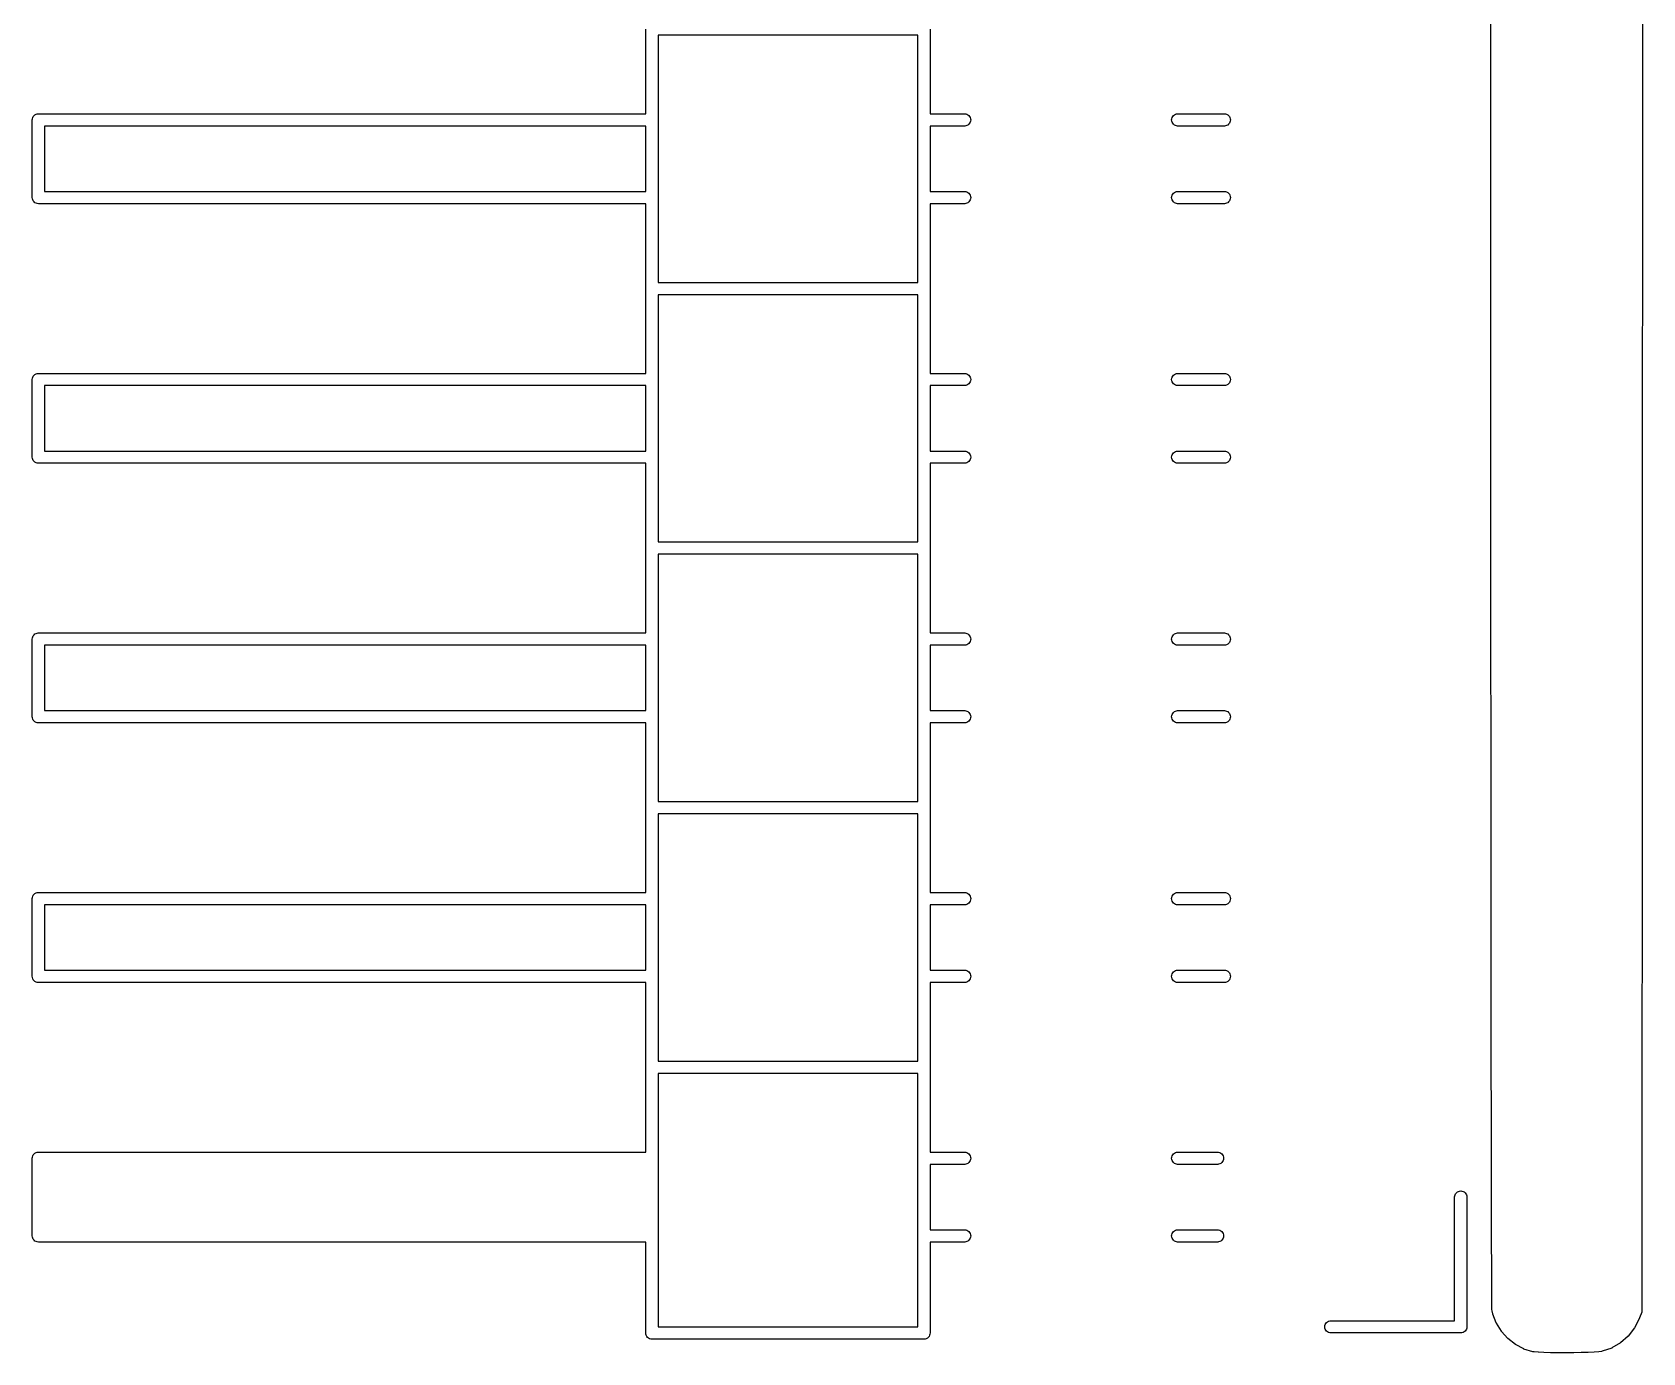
# Model space of a CAD drawing. Extents: x 48 to 140.1, y -130.7 to -65.9.
# Drawn here: x 48.02 to 63.77, y -130.74 to -117.82 of the extents above; entities that cross this region are included whole.
import ezdxf

# ---------------------------------------------------------------- set-up
doc = ezdxf.new("R2010")
doc.units = 0
doc.layers.add('BLACK', color=7, linetype='CONTINUOUS')

msp = doc.modelspace()

# ---------------------------------------------------------------- linework, layer by layer
at = {"layer": 'BLACK', "linetype": 'CONTINUOUS'}
for p, q in [((63.7661, -113.592), (63.756, -130.341)), ((62.2803, -117.874), (62.2803, -117.441)), ((54.016, -118.616), (54.016, -117.789)), ((56.796, -117.789), (56.796, -118.616)), ((54.136, -117.846), (54.136, -118.673)), ((56.676, -117.846), (54.136, -117.846)), ((56.676, -118.673), (56.676, -117.846)), ((62.2803, -118.308), (62.2803, -117.874)), ((62.2803, -117.874), (62.2803, -117.874)), ((62.2803, -118.741), (62.2803, -118.308)), ((62.2803, -118.308), (62.2803, -118.308)), ((48.0157, -118.676), (48.0169, -118.664)), ((48.016, -118.679), (48.0157, -118.676)), ((48.016, -119.433), (48.016, -118.679)), ((48.0169, -118.664), (48.0203, -118.653)), ((48.0203, -118.653), (48.0259, -118.643)), ((48.0259, -118.643), (48.0334, -118.633)), ((48.0334, -118.633), (48.0425, -118.626)), ((48.0425, -118.626), (48.0529, -118.62)), ((48.0529, -118.62), (48.0642, -118.617)), ((48.0642, -118.617), (48.0731, -118.616)), ((48.0731, -118.616), (48.0731, -118.616)), ((48.0731, -118.616), (48.076, -118.616)), ((48.076, -118.616), (48.0789, -118.616)), ((48.0789, -118.616), (54.016, -118.616)), ((48.136, -118.736), (48.136, -119.376)), ((54.016, -118.736), (48.136, -118.736)), ((54.016, -119.376), (54.016, -118.736)), ((54.136, -118.673), (54.1363, -118.676)), ((54.1363, -118.676), (54.136, -118.679)), ((54.136, -118.679), (54.136, -119.433)), ((56.6757, -118.676), (56.676, -118.673)), ((56.676, -118.679), (56.6757, -118.676)), ((56.676, -119.433), (56.676, -118.679)), ((56.796, -118.616), (57.136, -118.616)), ((57.136, -118.736), (56.796, -118.736)), ((56.796, -118.736), (56.796, -119.376)), ((57.136, -118.616), (57.1448, -118.617)), ((57.1448, -118.735), (57.136, -118.736)), ((57.1448, -118.617), (57.1561, -118.62)), ((57.1561, -118.732), (57.1448, -118.735)), ((57.1561, -118.62), (57.1666, -118.626)), ((57.1666, -118.726), (57.1561, -118.732)), ((57.1666, -118.626), (57.1757, -118.633)), ((57.1757, -118.719), (57.1666, -118.726)), ((57.1757, -118.633), (57.1832, -118.643)), ((57.1832, -118.709), (57.1757, -118.719)), ((57.1832, -118.643), (57.1888, -118.653)), ((57.1888, -118.699), (57.1832, -118.709)), ((57.1888, -118.653), (57.1922, -118.664)), ((57.1922, -118.688), (57.1888, -118.699)), ((57.1922, -118.664), (57.1934, -118.676)), ((57.1934, -118.676), (57.1922, -118.688)), ((59.1586, -118.676), (59.1598, -118.664)), ((59.1598, -118.688), (59.1586, -118.676)), ((59.1598, -118.664), (59.1632, -118.653)), ((59.1632, -118.699), (59.1598, -118.688)), ((59.1632, -118.653), (59.1688, -118.643)), ((59.1688, -118.709), (59.1632, -118.699)), ((59.1688, -118.643), (59.1763, -118.633)), ((59.1763, -118.719), (59.1688, -118.709)), ((59.1763, -118.633), (59.1854, -118.626)), ((59.1854, -118.726), (59.1763, -118.719)), ((59.1854, -118.626), (59.1959, -118.62)), ((59.1959, -118.732), (59.1854, -118.726)), ((59.1959, -118.62), (59.2072, -118.617)), ((59.2072, -118.735), (59.1959, -118.732)), ((59.2072, -118.617), (59.216, -118.616)), ((59.216, -118.736), (59.2072, -118.735)), ((59.216, -118.616), (59.676, -118.616)), ((59.676, -118.736), (59.216, -118.736)), ((59.676, -118.616), (59.6848, -118.617)), ((59.6848, -118.735), (59.676, -118.736)), ((59.6848, -118.617), (59.6961, -118.62)), ((59.6961, -118.732), (59.6848, -118.735)), ((59.6961, -118.62), (59.7066, -118.626)), ((59.7066, -118.726), (59.6961, -118.732)), ((59.7066, -118.626), (59.7157, -118.633)), ((59.7157, -118.719), (59.7066, -118.726)), ((59.7157, -118.633), (59.7232, -118.643)), ((59.7232, -118.709), (59.7157, -118.719)), ((59.7232, -118.643), (59.7288, -118.653)), ((59.7288, -118.699), (59.7232, -118.709)), ((59.7288, -118.653), (59.7322, -118.664)), ((59.7322, -118.688), (59.7288, -118.699)), ((59.7322, -118.664), (59.7334, -118.676)), ((59.7334, -118.676), (59.7322, -118.688)), ((62.2803, -119.173), (62.2803, -118.741)), ((62.2803, -118.741), (62.2803, -118.741)), ((62.2804, -119.603), (62.2803, -119.173)), ((62.2803, -119.173), (62.2803, -119.173)), ((48.136, -119.376), (54.016, -119.376)), ((56.796, -119.376), (57.136, -119.376)), ((57.136, -119.376), (57.1448, -119.377)), ((57.1448, -119.377), (57.1561, -119.38)), ((57.1561, -119.38), (57.1666, -119.386)), ((57.1666, -119.386), (57.1757, -119.393)), ((59.1763, -119.393), (59.1854, -119.386)), ((59.1854, -119.386), (59.1959, -119.38)), ((59.1959, -119.38), (59.2072, -119.377)), ((59.2072, -119.377), (59.216, -119.376)), ((59.216, -119.376), (59.676, -119.376)), ((59.676, -119.376), (59.6848, -119.377)), ((59.6848, -119.377), (59.6961, -119.38)), ((59.6961, -119.38), (59.7066, -119.386)), ((59.7066, -119.386), (59.7157, -119.393)), ((48.0157, -119.436), (48.016, -119.433)), ((48.0169, -119.448), (48.0157, -119.436)), ((48.0203, -119.459), (48.0169, -119.448)), ((48.024, -119.466), (48.0203, -119.459)), ((48.0259, -119.469), (48.024, -119.466)), ((48.0334, -119.479), (48.0259, -119.469)), ((48.0425, -119.486), (48.0334, -119.479)), ((48.0529, -119.492), (48.0425, -119.486)), ((48.0642, -119.495), (48.0529, -119.492)), ((48.076, -119.496), (48.0642, -119.495)), ((48.0789, -119.496), (48.076, -119.496)), ((54.016, -119.496), (48.0789, -119.496)), ((54.016, -120.323), (54.016, -119.496)), ((54.136, -119.433), (54.1363, -119.436)), ((54.1363, -119.436), (54.136, -119.439)), ((54.136, -119.439), (54.136, -120.266)), ((56.6757, -119.436), (56.676, -119.433)), ((56.676, -119.439), (56.6757, -119.436)), ((56.676, -120.266), (56.676, -119.439)), ((57.136, -119.496), (56.796, -119.496)), ((56.796, -119.496), (56.796, -120.323)), ((57.1448, -119.495), (57.136, -119.496)), ((57.1561, -119.492), (57.1448, -119.495)), ((57.1666, -119.486), (57.1561, -119.492)), ((57.1757, -119.479), (57.1666, -119.486)), ((57.1757, -119.393), (57.1832, -119.403)), ((57.1832, -119.469), (57.1757, -119.479)), ((57.1832, -119.403), (57.1888, -119.413)), ((57.1888, -119.459), (57.1832, -119.469)), ((57.1888, -119.413), (57.1922, -119.424)), ((57.1922, -119.448), (57.1888, -119.459)), ((57.1922, -119.424), (57.1934, -119.436)), ((57.1934, -119.436), (57.1922, -119.448)), ((59.1586, -119.436), (59.1598, -119.424)), ((59.1598, -119.448), (59.1586, -119.436)), ((59.1598, -119.424), (59.1632, -119.413)), ((59.1632, -119.459), (59.1598, -119.448)), ((59.1632, -119.413), (59.1688, -119.403)), ((59.1688, -119.469), (59.1632, -119.459)), ((59.1688, -119.403), (59.1763, -119.393)), ((59.1763, -119.479), (59.1688, -119.469)), ((59.1854, -119.486), (59.1763, -119.479)), ((59.1959, -119.492), (59.1854, -119.486)), ((59.2072, -119.495), (59.1959, -119.492)), ((59.216, -119.496), (59.2072, -119.495)), ((59.676, -119.496), (59.216, -119.496)), ((59.6848, -119.495), (59.676, -119.496)), ((59.6961, -119.492), (59.6848, -119.495)), ((59.7066, -119.486), (59.6961, -119.492)), ((59.7157, -119.479), (59.7066, -119.486)), ((59.7157, -119.393), (59.7232, -119.403)), ((59.7232, -119.469), (59.7157, -119.479)), ((59.7232, -119.403), (59.7288, -119.413)), ((59.7288, -119.459), (59.7232, -119.469)), ((59.7288, -119.413), (59.7322, -119.424)), ((59.7322, -119.448), (59.7288, -119.459)), ((59.7322, -119.424), (59.7334, -119.436)), ((59.7334, -119.436), (59.7322, -119.448)), ((62.2804, -119.604), (62.2804, -119.603)), ((62.2804, -120.032), (62.2804, -119.604)), ((62.2805, -120.459), (62.2804, -120.032)), ((62.2804, -120.032), (62.2804, -120.032)), ((54.0157, -120.326), (54.016, -120.323)), ((54.016, -120.329), (54.0157, -120.326)), ((54.016, -121.156), (54.016, -120.329)), ((54.136, -120.266), (56.676, -120.266)), ((56.796, -120.323), (56.7963, -120.326)), ((56.7963, -120.326), (56.796, -120.329)), ((56.796, -120.329), (56.796, -121.156)), ((54.136, -120.386), (54.136, -121.213)), ((56.676, -120.386), (54.136, -120.386)), ((56.676, -121.213), (56.676, -120.386)), ((62.2806, -120.882), (62.2805, -120.459)), ((62.2805, -120.459), (62.2805, -120.459)), ((62.2807, -121.302), (62.2806, -120.882)), ((62.2806, -120.882), (62.2806, -120.882)), ((48.0157, -121.216), (48.0169, -121.204)), ((48.016, -121.219), (48.0157, -121.216)), ((48.016, -121.973), (48.016, -121.219)), ((48.0169, -121.204), (48.0203, -121.193)), ((48.0203, -121.193), (48.0259, -121.183)), ((48.0259, -121.183), (48.0334, -121.173)), ((48.0334, -121.173), (48.0425, -121.166)), ((48.0425, -121.166), (48.0529, -121.16)), ((48.0529, -121.16), (48.0642, -121.157)), ((48.0642, -121.157), (48.0731, -121.156)), ((48.0731, -121.156), (48.0731, -121.156)), ((48.0731, -121.156), (48.076, -121.156)), ((48.076, -121.156), (48.0789, -121.156)), ((48.0789, -121.156), (54.016, -121.156)), ((48.136, -121.276), (48.136, -121.916)), ((54.016, -121.276), (48.136, -121.276)), ((54.016, -121.916), (54.016, -121.276)), ((54.136, -121.213), (54.1363, -121.216)), ((54.1363, -121.216), (54.136, -121.219)), ((54.136, -121.219), (54.136, -121.973)), ((56.6757, -121.216), (56.676, -121.213)), ((56.676, -121.219), (56.6757, -121.216)), ((56.676, -121.973), (56.676, -121.219)), ((56.796, -121.156), (57.136, -121.156)), ((57.136, -121.276), (56.796, -121.276)), ((56.796, -121.276), (56.796, -121.916)), ((57.136, -121.156), (57.1448, -121.157)), ((57.1448, -121.275), (57.136, -121.276)), ((57.1448, -121.157), (57.1561, -121.16)), ((57.1561, -121.272), (57.1448, -121.275)), ((57.1561, -121.16), (57.1666, -121.166)), ((57.1666, -121.266), (57.1561, -121.272)), ((57.1666, -121.166), (57.1757, -121.173)), ((57.1757, -121.259), (57.1666, -121.266)), ((57.1757, -121.173), (57.1832, -121.183)), ((57.1832, -121.249), (57.1757, -121.259)), ((57.1832, -121.183), (57.1888, -121.193)), ((57.1888, -121.239), (57.1832, -121.249)), ((57.1888, -121.193), (57.1922, -121.204)), ((57.1922, -121.228), (57.1888, -121.239)), ((57.1922, -121.204), (57.1934, -121.216)), ((57.1934, -121.216), (57.1922, -121.228)), ((59.1586, -121.216), (59.1598, -121.204)), ((59.1598, -121.228), (59.1586, -121.216)), ((59.1598, -121.204), (59.1632, -121.193)), ((59.1632, -121.239), (59.1598, -121.228)), ((59.1632, -121.193), (59.1688, -121.183)), ((59.1688, -121.249), (59.1632, -121.239)), ((59.1688, -121.183), (59.1763, -121.173)), ((59.1763, -121.259), (59.1688, -121.249)), ((59.1763, -121.173), (59.1854, -121.166)), ((59.1854, -121.266), (59.1763, -121.259)), ((59.1854, -121.166), (59.1959, -121.16)), ((59.1959, -121.272), (59.1854, -121.266)), ((59.1959, -121.16), (59.2072, -121.157)), ((59.2072, -121.275), (59.1959, -121.272)), ((59.2072, -121.157), (59.216, -121.156)), ((59.216, -121.276), (59.2072, -121.275)), ((59.216, -121.156), (59.676, -121.156)), ((59.676, -121.276), (59.216, -121.276)), ((59.676, -121.156), (59.6848, -121.157)), ((59.6848, -121.275), (59.676, -121.276)), ((59.6848, -121.157), (59.6961, -121.16)), ((59.6961, -121.272), (59.6848, -121.275)), ((59.6961, -121.16), (59.7066, -121.166)), ((59.7066, -121.266), (59.6961, -121.272)), ((59.7066, -121.166), (59.7157, -121.173)), ((59.7157, -121.259), (59.7066, -121.266)), ((59.7157, -121.173), (59.7232, -121.183)), ((59.7232, -121.249), (59.7157, -121.259)), ((59.7232, -121.183), (59.7288, -121.193)), ((59.7288, -121.239), (59.7232, -121.249)), ((59.7288, -121.193), (59.7322, -121.204)), ((59.7322, -121.228), (59.7288, -121.239)), ((59.7322, -121.204), (59.7334, -121.216)), ((59.7334, -121.216), (59.7322, -121.228)), ((62.2808, -121.719), (62.2807, -121.302)), ((62.2807, -121.302), (62.2807, -121.302)), ((62.2809, -122.131), (62.2808, -121.719)), ((62.2808, -121.719), (62.2808, -121.719)), ((48.0157, -121.976), (48.016, -121.973)), ((48.0169, -121.988), (48.0157, -121.976)), ((48.0203, -121.999), (48.0169, -121.988)), ((48.0259, -122.009), (48.0203, -121.999)), ((48.0334, -122.019), (48.0259, -122.009)), ((48.0425, -122.026), (48.0334, -122.019)), ((48.0529, -122.032), (48.0425, -122.026)), ((48.0642, -122.035), (48.0529, -122.032)), ((48.076, -122.036), (48.0642, -122.035)), ((48.0789, -122.036), (48.076, -122.036)), ((54.016, -122.036), (48.0789, -122.036)), ((48.136, -121.916), (54.016, -121.916)), ((54.016, -122.863), (54.016, -122.036)), ((54.136, -121.973), (54.1363, -121.976)), ((54.1363, -121.976), (54.136, -121.979)), ((54.136, -121.979), (54.136, -122.806)), ((56.6757, -121.976), (56.676, -121.973)), ((56.676, -121.979), (56.6757, -121.976)), ((56.676, -122.806), (56.676, -121.979)), ((56.796, -121.916), (57.136, -121.916)), ((57.136, -122.036), (56.796, -122.036)), ((56.796, -122.036), (56.796, -122.863)), ((57.136, -121.916), (57.1448, -121.917)), ((57.1448, -122.035), (57.136, -122.036)), ((57.1448, -121.917), (57.1561, -121.92)), ((57.1561, -122.032), (57.1448, -122.035)), ((57.1561, -121.92), (57.1666, -121.926)), ((57.1666, -122.026), (57.1561, -122.032)), ((57.1666, -121.926), (57.1757, -121.933)), ((57.1757, -122.019), (57.1666, -122.026)), ((57.1757, -121.933), (57.1832, -121.943)), ((57.1832, -122.009), (57.1757, -122.019)), ((57.1832, -121.943), (57.1888, -121.953)), ((57.1888, -121.999), (57.1832, -122.009)), ((57.1888, -121.953), (57.1922, -121.964)), ((57.1922, -121.988), (57.1888, -121.999)), ((57.1922, -121.964), (57.1934, -121.976)), ((57.1934, -121.976), (57.1922, -121.988)), ((59.1586, -121.976), (59.1598, -121.964)), ((59.1598, -121.988), (59.1586, -121.976)), ((59.1598, -121.964), (59.1632, -121.953)), ((59.1632, -121.999), (59.1598, -121.988)), ((59.1632, -121.953), (59.1688, -121.943)), ((59.1688, -122.009), (59.1632, -121.999)), ((59.1688, -121.943), (59.1763, -121.933)), ((59.1763, -122.019), (59.1688, -122.009)), ((59.1763, -121.933), (59.1854, -121.926)), ((59.1854, -122.026), (59.1763, -122.019)), ((59.1854, -121.926), (59.1959, -121.92)), ((59.1959, -122.032), (59.1854, -122.026)), ((59.1959, -121.92), (59.2072, -121.917)), ((59.2072, -122.035), (59.1959, -122.032)), ((59.2072, -121.917), (59.216, -121.916)), ((59.216, -122.036), (59.2072, -122.035)), ((59.216, -121.916), (59.676, -121.916)), ((59.676, -122.036), (59.216, -122.036)), ((59.676, -121.916), (59.6848, -121.917)), ((59.6848, -122.035), (59.676, -122.036)), ((59.6848, -121.917), (59.6961, -121.92)), ((59.6961, -122.032), (59.6848, -122.035)), ((59.6961, -121.92), (59.7066, -121.926)), ((59.7066, -122.026), (59.6961, -122.032)), ((59.7066, -121.926), (59.7157, -121.933)), ((59.7157, -122.019), (59.7066, -122.026)), ((59.7157, -121.933), (59.7232, -121.943)), ((59.7232, -122.009), (59.7157, -122.019)), ((59.7232, -121.943), (59.7288, -121.953)), ((59.7288, -121.999), (59.7232, -122.009)), ((59.7288, -121.953), (59.7322, -121.964)), ((59.7322, -121.988), (59.7288, -121.999)), ((59.7322, -121.964), (59.7334, -121.976)), ((59.7334, -121.976), (59.7322, -121.988)), ((62.2811, -122.539), (62.2809, -122.131)), ((62.2809, -122.131), (62.2809, -122.131)), ((62.2812, -122.941), (62.2811, -122.539)), ((62.2811, -122.539), (62.2811, -122.539)), ((54.136, -122.806), (56.676, -122.806)), ((54.0157, -122.866), (54.016, -122.863)), ((54.016, -122.869), (54.0157, -122.866)), ((54.016, -123.696), (54.016, -122.869)), ((54.136, -122.926), (54.136, -123.753)), ((56.676, -122.926), (54.136, -122.926)), ((56.676, -123.753), (56.676, -122.926)), ((56.796, -122.863), (56.7963, -122.866)), ((56.7963, -122.866), (56.796, -122.869)), ((56.796, -122.869), (56.796, -123.696)), ((62.2814, -123.338), (62.2812, -122.941)), ((62.2812, -122.941), (62.2812, -122.941)), ((62.2815, -123.728), (62.2814, -123.338)), ((62.2814, -123.338), (62.2814, -123.338)), ((48.0157, -123.756), (48.0169, -123.744)), ((48.016, -123.759), (48.0157, -123.756)), ((48.016, -124.513), (48.016, -123.759)), ((48.0169, -123.744), (48.0203, -123.733)), ((48.0203, -123.733), (48.0259, -123.723)), ((48.0259, -123.723), (48.0334, -123.713)), ((48.0334, -123.713), (48.0425, -123.706)), ((48.0425, -123.706), (48.0529, -123.7)), ((48.0529, -123.7), (48.0642, -123.697)), ((48.0642, -123.697), (48.0731, -123.696)), ((48.0731, -123.696), (48.0731, -123.696)), ((48.0731, -123.696), (48.076, -123.696)), ((48.076, -123.696), (48.0789, -123.696)), ((48.0789, -123.696), (54.016, -123.696)), ((54.136, -123.753), (54.1363, -123.756)), ((54.1363, -123.756), (54.136, -123.759)), ((54.136, -123.759), (54.136, -124.513)), ((56.6757, -123.756), (56.676, -123.753)), ((56.676, -123.759), (56.6757, -123.756)), ((56.676, -124.513), (56.676, -123.759)), ((56.796, -123.696), (57.136, -123.696)), ((57.136, -123.696), (57.1448, -123.697)), ((57.1448, -123.697), (57.1561, -123.7)), ((57.1561, -123.7), (57.1666, -123.706)), ((57.1666, -123.706), (57.1757, -123.713)), ((57.1757, -123.713), (57.1832, -123.723)), ((57.1832, -123.789), (57.1757, -123.799)), ((57.1832, -123.723), (57.1888, -123.733)), ((57.1888, -123.779), (57.1832, -123.789)), ((57.1888, -123.733), (57.1922, -123.744)), ((57.1922, -123.768), (57.1888, -123.779)), ((57.1922, -123.744), (57.1934, -123.756)), ((57.1934, -123.756), (57.1922, -123.768)), ((59.1586, -123.756), (59.1598, -123.744)), ((59.1598, -123.768), (59.1586, -123.756)), ((59.1598, -123.744), (59.1632, -123.733)), ((59.1632, -123.779), (59.1598, -123.768)), ((59.1632, -123.733), (59.1688, -123.723)), ((59.1688, -123.789), (59.1632, -123.779)), ((59.1688, -123.723), (59.1763, -123.713)), ((59.1763, -123.799), (59.1688, -123.789)), ((59.1763, -123.713), (59.1854, -123.706)), ((59.1854, -123.706), (59.1959, -123.7)), ((59.1959, -123.7), (59.2072, -123.697)), ((59.2072, -123.697), (59.216, -123.696)), ((59.216, -123.696), (59.676, -123.696)), ((59.676, -123.696), (59.6848, -123.697)), ((59.6848, -123.697), (59.6961, -123.7)), ((59.6961, -123.7), (59.7066, -123.706)), ((59.7066, -123.706), (59.7157, -123.713)), ((59.7157, -123.713), (59.7232, -123.723)), ((59.7232, -123.789), (59.7157, -123.799)), ((59.7232, -123.723), (59.7288, -123.733)), ((59.7288, -123.779), (59.7232, -123.789)), ((59.7288, -123.733), (59.7322, -123.744)), ((59.7322, -123.768), (59.7288, -123.779)), ((59.7322, -123.744), (59.7334, -123.756)), ((59.7334, -123.756), (59.7322, -123.768)), ((62.2817, -124.113), (62.2815, -123.728)), ((62.2815, -123.728), (62.2815, -123.728)), ((48.136, -123.816), (48.136, -124.456)), ((54.016, -123.816), (48.136, -123.816)), ((54.016, -124.456), (54.016, -123.816)), ((57.136, -123.816), (56.796, -123.816)), ((56.796, -123.816), (56.796, -124.456)), ((57.1448, -123.815), (57.136, -123.816)), ((57.1561, -123.812), (57.1448, -123.815)), ((57.1666, -123.806), (57.1561, -123.812)), ((57.1757, -123.799), (57.1666, -123.806)), ((59.1854, -123.806), (59.1763, -123.799)), ((59.1959, -123.812), (59.1854, -123.806)), ((59.2072, -123.815), (59.1959, -123.812)), ((59.216, -123.816), (59.2072, -123.815)), ((59.676, -123.816), (59.216, -123.816)), ((59.6848, -123.815), (59.676, -123.816)), ((59.6961, -123.812), (59.6848, -123.815)), ((59.7066, -123.806), (59.6961, -123.812)), ((59.7157, -123.799), (59.7066, -123.806)), ((62.2819, -124.49), (62.2817, -124.113)), ((62.2817, -124.113), (62.2817, -124.113)), ((48.0157, -124.516), (48.016, -124.513)), ((48.0169, -124.528), (48.0157, -124.516)), ((48.0203, -124.539), (48.0169, -124.528)), ((48.0259, -124.549), (48.0203, -124.539)), ((48.0334, -124.559), (48.0259, -124.549)), ((48.0425, -124.566), (48.0334, -124.559)), ((48.0529, -124.572), (48.0425, -124.566)), ((48.0642, -124.575), (48.0529, -124.572)), ((48.076, -124.576), (48.0642, -124.575)), ((48.0789, -124.576), (48.076, -124.576)), ((54.016, -124.576), (48.0789, -124.576)), ((48.136, -124.456), (54.016, -124.456)), ((54.016, -125.403), (54.016, -124.576)), ((54.136, -124.513), (54.1363, -124.516)), ((54.1363, -124.516), (54.136, -124.519)), ((54.136, -124.519), (54.136, -125.346)), ((56.6757, -124.516), (56.676, -124.513)), ((56.676, -124.519), (56.6757, -124.516)), ((56.676, -125.346), (56.676, -124.519)), ((56.796, -124.456), (57.136, -124.456)), ((57.136, -124.576), (56.796, -124.576)), ((56.796, -124.576), (56.796, -125.403)), ((57.136, -124.456), (57.1448, -124.457)), ((57.1448, -124.575), (57.136, -124.576)), ((57.1448, -124.457), (57.1561, -124.46)), ((57.1561, -124.572), (57.1448, -124.575)), ((57.1561, -124.46), (57.1666, -124.466)), ((57.1666, -124.566), (57.1561, -124.572)), ((57.1666, -124.466), (57.1757, -124.473)), ((57.1757, -124.559), (57.1666, -124.566)), ((57.1757, -124.473), (57.1832, -124.483)), ((57.1832, -124.549), (57.1757, -124.559)), ((57.1832, -124.483), (57.1888, -124.493)), ((57.1888, -124.539), (57.1832, -124.549)), ((57.1888, -124.493), (57.1922, -124.504)), ((57.1922, -124.528), (57.1888, -124.539)), ((57.1922, -124.504), (57.1934, -124.516)), ((57.1934, -124.516), (57.1922, -124.528)), ((59.1586, -124.516), (59.1598, -124.504)), ((59.1598, -124.528), (59.1586, -124.516)), ((59.1598, -124.504), (59.1632, -124.493)), ((59.1632, -124.539), (59.1598, -124.528)), ((59.1632, -124.493), (59.1688, -124.483)), ((59.1688, -124.549), (59.1632, -124.539)), ((59.1688, -124.483), (59.1763, -124.473)), ((59.1763, -124.559), (59.1688, -124.549)), ((59.1763, -124.473), (59.1854, -124.466)), ((59.1854, -124.566), (59.1763, -124.559)), ((59.1854, -124.466), (59.1959, -124.46)), ((59.1959, -124.572), (59.1854, -124.566)), ((59.1959, -124.46), (59.2072, -124.457)), ((59.2072, -124.575), (59.1959, -124.572)), ((59.2072, -124.457), (59.216, -124.456)), ((59.216, -124.576), (59.2072, -124.575)), ((59.216, -124.456), (59.676, -124.456)), ((59.676, -124.576), (59.216, -124.576)), ((59.676, -124.456), (59.6848, -124.457)), ((59.6848, -124.575), (59.676, -124.576)), ((59.6848, -124.457), (59.6961, -124.46)), ((59.6961, -124.572), (59.6848, -124.575)), ((59.6961, -124.46), (59.7066, -124.466)), ((59.7066, -124.566), (59.6961, -124.572)), ((59.7066, -124.466), (59.7157, -124.473)), ((59.7157, -124.559), (59.7066, -124.566)), ((59.7157, -124.473), (59.7232, -124.483)), ((59.7232, -124.549), (59.7157, -124.559)), ((59.7232, -124.483), (59.7288, -124.493)), ((59.7288, -124.539), (59.7232, -124.549)), ((59.7288, -124.493), (59.7322, -124.504)), ((59.7322, -124.528), (59.7288, -124.539)), ((59.7322, -124.504), (59.7334, -124.516)), ((59.7334, -124.516), (59.7322, -124.528)), ((62.2821, -124.859), (62.2819, -124.49)), ((62.2819, -124.49), (62.2819, -124.49)), ((62.2824, -125.221), (62.2821, -124.859)), ((62.2821, -124.859), (62.2821, -124.859)), ((54.136, -125.346), (56.676, -125.346)), ((62.2826, -125.574), (62.2824, -125.221)), ((62.2824, -125.221), (62.2824, -125.221)), ((54.0157, -125.406), (54.016, -125.403)), ((54.016, -125.409), (54.0157, -125.406)), ((54.016, -126.236), (54.016, -125.409)), ((54.136, -125.466), (54.136, -126.293)), ((56.676, -125.466), (54.136, -125.466)), ((56.676, -126.293), (56.676, -125.466)), ((56.796, -125.403), (56.7963, -125.406)), ((56.7963, -125.406), (56.796, -125.409)), ((56.796, -125.409), (56.796, -126.236)), ((62.2828, -125.919), (62.2826, -125.574)), ((62.2826, -125.574), (62.2826, -125.574)), ((62.2831, -126.254), (62.2828, -125.919)), ((62.2828, -125.919), (62.2828, -125.919)), ((48.0157, -126.296), (48.0169, -126.284)), ((48.016, -126.299), (48.0157, -126.296)), ((48.016, -127.053), (48.016, -126.299)), ((48.0169, -126.284), (48.0203, -126.273)), ((48.0203, -126.273), (48.0259, -126.263)), ((48.0259, -126.263), (48.0334, -126.253)), ((48.0334, -126.253), (48.0425, -126.246)), ((48.0425, -126.246), (48.0529, -126.24)), ((48.0529, -126.24), (48.0642, -126.237)), ((48.0642, -126.237), (48.0731, -126.236)), ((48.0731, -126.236), (48.0731, -126.236)), ((48.0731, -126.236), (48.076, -126.236)), ((48.076, -126.236), (48.0789, -126.236)), ((48.0789, -126.236), (54.016, -126.236)), ((54.136, -126.293), (54.1363, -126.296)), ((54.1363, -126.296), (54.136, -126.299)), ((54.136, -126.299), (54.136, -127.053)), ((56.6757, -126.296), (56.676, -126.293)), ((56.676, -126.299), (56.6757, -126.296)), ((56.676, -127.053), (56.676, -126.299)), ((56.796, -126.236), (57.136, -126.236)), ((57.136, -126.236), (57.1448, -126.237)), ((57.1448, -126.237), (57.1561, -126.24)), ((57.1561, -126.24), (57.1666, -126.246)), ((57.1666, -126.246), (57.1757, -126.253)), ((57.1757, -126.253), (57.1832, -126.263)), ((57.1832, -126.263), (57.1888, -126.273)), ((57.1888, -126.273), (57.1922, -126.284)), ((57.1922, -126.308), (57.1888, -126.319)), ((57.1922, -126.284), (57.1934, -126.296)), ((57.1934, -126.296), (57.1922, -126.308)), ((59.1586, -126.296), (59.1598, -126.284)), ((59.1598, -126.308), (59.1586, -126.296)), ((59.1598, -126.284), (59.1632, -126.273)), ((59.1632, -126.319), (59.1598, -126.308)), ((59.1632, -126.273), (59.1688, -126.263)), ((59.1688, -126.263), (59.1763, -126.253)), ((59.1763, -126.253), (59.1854, -126.246)), ((59.1854, -126.246), (59.1959, -126.24)), ((59.1959, -126.24), (59.2072, -126.237)), ((59.2072, -126.237), (59.216, -126.236)), ((59.216, -126.236), (59.676, -126.236)), ((59.676, -126.236), (59.6848, -126.237)), ((59.6848, -126.237), (59.6961, -126.24)), ((59.6961, -126.24), (59.7066, -126.246)), ((59.7066, -126.246), (59.7157, -126.253)), ((59.7157, -126.253), (59.7232, -126.263)), ((59.7232, -126.263), (59.7288, -126.273)), ((59.7288, -126.273), (59.7322, -126.284)), ((59.7322, -126.308), (59.7288, -126.319)), ((59.7322, -126.284), (59.7334, -126.296)), ((59.7334, -126.296), (59.7322, -126.308)), ((62.2834, -126.579), (62.2831, -126.254)), ((62.2831, -126.254), (62.2831, -126.254)), ((48.136, -126.356), (48.136, -126.996)), ((54.016, -126.356), (48.136, -126.356)), ((54.016, -126.996), (54.016, -126.356)), ((57.136, -126.356), (56.796, -126.356)), ((56.796, -126.356), (56.796, -126.996)), ((57.1448, -126.355), (57.136, -126.356)), ((57.1561, -126.352), (57.1448, -126.355)), ((57.1666, -126.346), (57.1561, -126.352)), ((57.1757, -126.339), (57.1666, -126.346)), ((57.1832, -126.329), (57.1757, -126.339)), ((57.1888, -126.319), (57.1832, -126.329)), ((59.1688, -126.329), (59.1632, -126.319)), ((59.1763, -126.339), (59.1688, -126.329)), ((59.1854, -126.346), (59.1763, -126.339)), ((59.1959, -126.352), (59.1854, -126.346)), ((59.2072, -126.355), (59.1959, -126.352)), ((59.216, -126.356), (59.2072, -126.355)), ((59.676, -126.356), (59.216, -126.356)), ((59.6848, -126.355), (59.676, -126.356)), ((59.6961, -126.352), (59.6848, -126.355)), ((59.7066, -126.346), (59.6961, -126.352)), ((59.7157, -126.339), (59.7066, -126.346)), ((59.7232, -126.329), (59.7157, -126.339)), ((59.7288, -126.319), (59.7232, -126.329)), ((62.2837, -126.894), (62.2834, -126.579)), ((62.2834, -126.579), (62.2834, -126.579)), ((62.2837, -126.895), (62.2837, -126.894)), ((62.284, -127.199), (62.2837, -126.895)), ((48.0157, -127.056), (48.016, -127.053)), ((48.0169, -127.068), (48.0157, -127.056)), ((48.0203, -127.079), (48.0169, -127.068)), ((48.0259, -127.089), (48.0203, -127.079)), ((48.0334, -127.099), (48.0259, -127.089)), ((48.0425, -127.106), (48.0334, -127.099)), ((48.136, -126.996), (54.016, -126.996)), ((54.136, -127.053), (54.1363, -127.056)), ((54.1363, -127.056), (54.136, -127.059)), ((54.136, -127.059), (54.136, -127.886)), ((56.6757, -127.056), (56.676, -127.053)), ((56.676, -127.059), (56.6757, -127.056)), ((56.676, -127.886), (56.676, -127.059)), ((56.796, -126.996), (57.136, -126.996)), ((57.136, -126.996), (57.1448, -126.997)), ((57.1448, -126.997), (57.1561, -127)), ((57.1561, -127), (57.1666, -127.006)), ((57.1666, -127.006), (57.1757, -127.013)), ((57.1757, -127.099), (57.1666, -127.106)), ((57.1757, -127.013), (57.1832, -127.023)), ((57.1832, -127.089), (57.1757, -127.099)), ((57.1832, -127.023), (57.1888, -127.033)), ((57.1888, -127.079), (57.1832, -127.089)), ((57.1888, -127.033), (57.1922, -127.044)), ((57.1922, -127.068), (57.1888, -127.079)), ((57.1922, -127.044), (57.1934, -127.056)), ((57.1934, -127.056), (57.1922, -127.068)), ((59.1586, -127.056), (59.1598, -127.044)), ((59.1598, -127.068), (59.1586, -127.056)), ((59.1598, -127.044), (59.1632, -127.033)), ((59.1632, -127.079), (59.1598, -127.068)), ((59.1632, -127.033), (59.1688, -127.023)), ((59.1688, -127.089), (59.1632, -127.079)), ((59.1688, -127.023), (59.1763, -127.013)), ((59.1763, -127.099), (59.1688, -127.089)), ((59.1763, -127.013), (59.1854, -127.006)), ((59.1854, -127.106), (59.1763, -127.099)), ((59.1854, -127.006), (59.1959, -127)), ((59.1959, -127), (59.2072, -126.997)), ((59.2072, -126.997), (59.216, -126.996)), ((59.216, -126.996), (59.676, -126.996)), ((59.676, -126.996), (59.6848, -126.997)), ((59.6848, -126.997), (59.6961, -127)), ((59.6961, -127), (59.7066, -127.006)), ((59.7066, -127.006), (59.7157, -127.013)), ((59.7157, -127.099), (59.7066, -127.106)), ((59.7157, -127.013), (59.7232, -127.023)), ((59.7232, -127.089), (59.7157, -127.099)), ((59.7232, -127.023), (59.7288, -127.033)), ((59.7288, -127.079), (59.7232, -127.089)), ((59.7288, -127.033), (59.7322, -127.044)), ((59.7322, -127.068), (59.7288, -127.079)), ((59.7322, -127.044), (59.7334, -127.056)), ((59.7334, -127.056), (59.7322, -127.068)), ((48.0529, -127.112), (48.0425, -127.106)), ((48.0642, -127.115), (48.0529, -127.112)), ((48.0724, -127.116), (48.0642, -127.115)), ((48.076, -127.116), (48.0724, -127.116)), ((48.0789, -127.116), (48.076, -127.116)), ((54.016, -127.116), (48.0789, -127.116)), ((54.016, -127.943), (54.016, -127.116)), ((57.136, -127.116), (56.796, -127.116)), ((56.796, -127.116), (56.796, -127.943)), ((57.1448, -127.115), (57.136, -127.116)), ((57.1561, -127.112), (57.1448, -127.115)), ((57.1666, -127.106), (57.1561, -127.112)), ((59.1959, -127.112), (59.1854, -127.106)), ((59.2072, -127.115), (59.1959, -127.112)), ((59.216, -127.116), (59.2072, -127.115)), ((59.676, -127.116), (59.216, -127.116)), ((59.6848, -127.115), (59.676, -127.116)), ((59.6961, -127.112), (59.6848, -127.115)), ((59.7066, -127.106), (59.6961, -127.112)), ((62.2843, -127.492), (62.284, -127.199)), ((62.284, -127.199), (62.284, -127.199)), ((62.2846, -127.774), (62.2843, -127.492)), ((62.2843, -127.492), (62.2843, -127.492)), ((54.136, -127.886), (56.676, -127.886)), ((62.2849, -128.043), (62.2846, -127.774)), ((62.2846, -127.774), (62.2846, -127.774)), ((54.0157, -127.946), (54.016, -127.943)), ((54.016, -127.949), (54.0157, -127.946)), ((54.016, -128.776), (54.016, -127.949)), ((54.136, -128.006), (54.136, -128.833)), ((56.676, -128.006), (54.136, -128.006)), ((56.676, -128.833), (56.676, -128.006)), ((56.796, -127.943), (56.7963, -127.946)), ((56.7963, -127.946), (56.796, -127.949)), ((56.796, -127.949), (56.796, -128.776)), ((62.2853, -128.3), (62.2849, -128.043)), ((62.2849, -128.043), (62.2849, -128.043)), ((62.2856, -128.544), (62.2853, -128.3)), ((62.2853, -128.3), (62.2853, -128.3)), ((62.286, -128.774), (62.2856, -128.544)), ((62.2856, -128.544), (62.2856, -128.544)), ((48.0157, -128.836), (48.0169, -128.824)), ((48.016, -128.839), (48.0157, -128.836)), ((48.0169, -128.824), (48.0203, -128.813)), ((48.0203, -128.813), (48.0259, -128.803)), ((48.0259, -128.803), (48.0334, -128.793)), ((48.0334, -128.793), (48.0425, -128.786)), ((48.0425, -128.786), (48.0529, -128.78)), ((48.0529, -128.78), (48.0642, -128.777)), ((48.0642, -128.777), (48.0731, -128.776)), ((48.0731, -128.776), (48.0731, -128.776)), ((48.0731, -128.776), (48.076, -128.776)), ((48.076, -128.776), (48.0789, -128.776)), ((48.0789, -128.776), (54.016, -128.776)), ((54.136, -128.833), (54.1363, -128.836)), ((54.1363, -128.836), (54.136, -128.839)), ((56.6757, -128.836), (56.676, -128.833)), ((56.676, -128.839), (56.6757, -128.836)), ((56.796, -128.776), (57.136, -128.776)), ((57.136, -128.776), (57.1448, -128.777)), ((57.1448, -128.777), (57.1561, -128.78)), ((57.1561, -128.78), (57.1666, -128.786)), ((57.1666, -128.786), (57.1757, -128.793)), ((57.1757, -128.793), (57.1832, -128.803)), ((57.1832, -128.803), (57.1888, -128.813)), ((57.1888, -128.813), (57.1922, -128.824)), ((57.1922, -128.824), (57.1934, -128.836)), ((57.1934, -128.836), (57.1922, -128.848)), ((59.1586, -128.836), (59.1598, -128.824)), ((59.1598, -128.848), (59.1586, -128.836)), ((59.1598, -128.824), (59.1632, -128.813)), ((59.1632, -128.813), (59.1688, -128.803)), ((59.1688, -128.803), (59.1763, -128.793)), ((59.1763, -128.793), (59.1854, -128.786)), ((59.1854, -128.786), (59.1959, -128.78)), ((59.1959, -128.78), (59.2072, -128.777)), ((59.2072, -128.777), (59.216, -128.776)), ((59.216, -128.776), (59.6089, -128.776)), ((59.6089, -128.776), (59.6178, -128.777)), ((59.6178, -128.777), (59.6291, -128.78)), ((59.6291, -128.78), (59.6395, -128.786)), ((59.6395, -128.786), (59.6486, -128.793)), ((59.6486, -128.793), (59.6561, -128.803)), ((59.6561, -128.803), (59.6617, -128.813)), ((59.6617, -128.813), (59.6651, -128.824)), ((59.6651, -128.824), (59.6663, -128.836)), ((59.6663, -128.836), (59.6651, -128.848)), ((62.2864, -128.99), (62.286, -128.774)), ((62.286, -128.774), (62.286, -128.774)), ((48.0157, -128.936), (48.016, -128.933)), ((48.016, -128.939), (48.0157, -128.936)), ((48.016, -128.933), (48.016, -128.839)), ((48.016, -129.053), (48.016, -128.939)), ((54.136, -128.839), (54.136, -128.933)), ((54.136, -128.933), (54.1363, -128.936)), ((54.1363, -128.936), (54.136, -128.939)), ((54.136, -128.939), (54.136, -129.053)), ((56.676, -129.593), (56.676, -128.839)), ((57.136, -128.896), (56.796, -128.896)), ((56.796, -128.896), (56.796, -129.536)), ((57.1448, -128.895), (57.136, -128.896)), ((57.1561, -128.892), (57.1448, -128.895)), ((57.1666, -128.886), (57.1561, -128.892)), ((57.1757, -128.879), (57.1666, -128.886)), ((57.1832, -128.869), (57.1757, -128.879)), ((57.1888, -128.859), (57.1832, -128.869)), ((57.1922, -128.848), (57.1888, -128.859)), ((59.1632, -128.859), (59.1598, -128.848)), ((59.1688, -128.869), (59.1632, -128.859)), ((59.1763, -128.879), (59.1688, -128.869)), ((59.1854, -128.886), (59.1763, -128.879)), ((59.1959, -128.892), (59.1854, -128.886)), ((59.2072, -128.895), (59.1959, -128.892)), ((59.216, -128.896), (59.2072, -128.895)), ((59.6089, -128.896), (59.216, -128.896)), ((59.6178, -128.895), (59.6089, -128.896)), ((59.6291, -128.892), (59.6178, -128.895)), ((59.6395, -128.886), (59.6291, -128.892)), ((59.6486, -128.879), (59.6395, -128.886)), ((59.6561, -128.869), (59.6486, -128.879)), ((59.6617, -128.859), (59.6561, -128.869)), ((59.6651, -128.848), (59.6617, -128.859)), ((62.2868, -129.192), (62.2864, -128.99)), ((62.2864, -128.99), (62.2864, -128.99)), ((48.0157, -129.056), (48.016, -129.053)), ((48.016, -129.059), (48.0157, -129.056)), ((48.016, -129.173), (48.016, -129.059)), ((54.136, -129.053), (54.1363, -129.056)), ((54.1363, -129.056), (54.136, -129.059)), ((54.136, -129.059), (54.136, -129.173)), ((48.0157, -129.176), (48.016, -129.173)), ((48.016, -129.179), (48.0157, -129.176)), ((48.0157, -129.296), (48.016, -129.293)), ((48.016, -129.299), (48.0157, -129.296)), ((48.016, -129.293), (48.016, -129.179)), ((48.016, -129.413), (48.016, -129.299)), ((54.136, -129.173), (54.1363, -129.176)), ((54.1363, -129.176), (54.136, -129.179)), ((54.136, -129.179), (54.136, -129.293)), ((54.136, -129.293), (54.1363, -129.296)), ((54.1363, -129.296), (54.136, -129.299)), ((54.136, -129.299), (54.136, -129.413)), ((61.926, -129.213), (61.9269, -129.204)), ((61.926, -130.426), (61.926, -129.213)), ((61.9269, -129.204), (61.9303, -129.193)), ((61.9303, -129.193), (61.9359, -129.183)), ((61.9359, -129.183), (61.9434, -129.173)), ((61.9434, -129.173), (61.9525, -129.166)), ((61.9525, -129.166), (61.9629, -129.16)), ((61.9629, -129.16), (61.9742, -129.157)), ((61.9742, -129.157), (61.986, -129.156)), ((61.986, -129.156), (61.9978, -129.157)), ((61.9978, -129.157), (62.0091, -129.16)), ((62.0091, -129.16), (62.0195, -129.166)), ((62.0195, -129.166), (62.0286, -129.173)), ((62.0286, -129.173), (62.0361, -129.183)), ((62.0361, -129.183), (62.0417, -129.193)), ((62.0417, -129.193), (62.0451, -129.204)), ((62.0451, -129.204), (62.046, -129.213)), ((62.046, -129.213), (62.046, -130.483)), ((62.2872, -129.379), (62.2868, -129.192)), ((62.2868, -129.192), (62.2868, -129.192)), ((48.0157, -129.416), (48.016, -129.413)), ((48.016, -129.419), (48.0157, -129.416)), ((48.016, -129.533), (48.016, -129.419)), ((54.136, -129.413), (54.1363, -129.416)), ((54.1363, -129.416), (54.136, -129.419)), ((54.136, -129.419), (54.136, -129.533)), ((62.2876, -129.551), (62.2872, -129.379)), ((62.2872, -129.379), (62.2872, -129.379)), ((48.0157, -129.536), (48.016, -129.533)), ((48.016, -129.539), (48.0157, -129.536)), ((48.0157, -129.596), (48.016, -129.593)), ((48.0169, -129.608), (48.0157, -129.596)), ((48.016, -129.593), (48.016, -129.539)), ((48.0203, -129.619), (48.0169, -129.608)), ((48.0259, -129.629), (48.0203, -129.619)), ((54.136, -129.533), (54.1363, -129.536)), ((54.1363, -129.536), (54.136, -129.539)), ((54.136, -129.539), (54.136, -129.593)), ((54.136, -129.593), (54.1363, -129.596)), ((54.1363, -129.596), (54.136, -129.599)), ((54.136, -129.599), (54.136, -130.486)), ((56.6757, -129.596), (56.676, -129.593)), ((56.676, -129.599), (56.6757, -129.596)), ((56.676, -130.486), (56.676, -129.599)), ((56.796, -129.536), (57.136, -129.536)), ((57.136, -129.536), (57.1448, -129.537)), ((57.1448, -129.537), (57.1561, -129.54)), ((57.1561, -129.54), (57.1666, -129.546)), ((57.1666, -129.546), (57.1757, -129.553)), ((57.1757, -129.553), (57.1832, -129.563)), ((57.1832, -129.563), (57.1888, -129.573)), ((57.1888, -129.619), (57.1832, -129.629)), ((57.1888, -129.573), (57.1922, -129.584)), ((57.1922, -129.608), (57.1888, -129.619)), ((57.1922, -129.584), (57.1934, -129.596)), ((57.1934, -129.596), (57.1922, -129.608)), ((59.1586, -129.596), (59.1598, -129.584)), ((59.1598, -129.608), (59.1586, -129.596)), ((59.1598, -129.584), (59.1632, -129.573)), ((59.1632, -129.619), (59.1598, -129.608)), ((59.1632, -129.573), (59.1688, -129.563)), ((59.1688, -129.629), (59.1632, -129.619)), ((59.1688, -129.563), (59.1763, -129.553)), ((59.1763, -129.553), (59.1854, -129.546)), ((59.1854, -129.546), (59.1959, -129.54)), ((59.1959, -129.54), (59.2072, -129.537)), ((59.2072, -129.537), (59.216, -129.536)), ((59.216, -129.536), (59.6089, -129.536)), ((59.6089, -129.536), (59.6178, -129.537)), ((59.6178, -129.537), (59.6291, -129.54)), ((59.6291, -129.54), (59.6395, -129.546)), ((59.6395, -129.546), (59.6486, -129.553)), ((59.6486, -129.553), (59.6561, -129.563)), ((59.6561, -129.563), (59.6617, -129.573)), ((59.6617, -129.619), (59.6561, -129.629)), ((59.6617, -129.573), (59.6651, -129.584)), ((59.6651, -129.608), (59.6617, -129.619)), ((59.6651, -129.584), (59.6663, -129.596)), ((59.6663, -129.596), (59.6651, -129.608)), ((62.288, -129.707), (62.2876, -129.551)), ((62.2876, -129.551), (62.2876, -129.551)), ((48.0334, -129.639), (48.0259, -129.629)), ((48.0425, -129.646), (48.0334, -129.639)), ((48.0529, -129.652), (48.0425, -129.646)), ((48.0642, -129.655), (48.0529, -129.652)), ((48.076, -129.656), (48.0642, -129.655)), ((48.0789, -129.656), (48.076, -129.656)), ((54.016, -129.656), (48.0789, -129.656)), ((54.016, -130.543), (54.016, -129.656)), ((57.136, -129.656), (56.796, -129.656)), ((56.796, -129.656), (56.796, -130.543)), ((57.1448, -129.655), (57.136, -129.656)), ((57.1561, -129.652), (57.1448, -129.655)), ((57.1666, -129.646), (57.1561, -129.652)), ((57.1757, -129.639), (57.1666, -129.646)), ((57.1832, -129.629), (57.1757, -129.639)), ((59.1763, -129.639), (59.1688, -129.629)), ((59.1854, -129.646), (59.1763, -129.639)), ((59.1959, -129.652), (59.1854, -129.646)), ((59.2072, -129.655), (59.1959, -129.652)), ((59.216, -129.656), (59.2072, -129.655)), ((59.6089, -129.656), (59.216, -129.656)), ((59.6178, -129.655), (59.6089, -129.656)), ((59.6291, -129.652), (59.6178, -129.655)), ((59.6395, -129.646), (59.6291, -129.652)), ((59.6486, -129.639), (59.6395, -129.646)), ((59.6561, -129.629), (59.6486, -129.639)), ((62.2885, -129.846), (62.288, -129.707)), ((62.288, -129.707), (62.288, -129.707)), ((62.289, -129.969), (62.2885, -129.846)), ((62.2885, -129.846), (62.2885, -129.846)), ((62.2894, -130.075), (62.289, -129.969)), ((62.289, -129.969), (62.289, -129.969)), ((62.2899, -130.162), (62.2894, -130.075)), ((62.2894, -130.075), (62.2894, -130.075)), ((62.2899, -130.163), (62.2899, -130.162)), ((62.2904, -130.232), (62.2899, -130.163)), ((62.2909, -130.283), (62.2904, -130.232)), ((62.2904, -130.232), (62.2904, -130.232)), ((62.2914, -130.316), (62.2909, -130.283)), ((62.2909, -130.283), (62.2909, -130.283)), ((62.2909, -130.283), (62.2909, -130.283)), ((62.292, -130.328), (62.2914, -130.316)), ((62.2914, -130.316), (62.2914, -130.316)), ((62.2914, -130.316), (62.2914, -130.316)), ((62.2914, -130.316), (62.2914, -130.316)), ((62.292, -130.329), (62.292, -130.328)), ((62.2921, -130.329), (62.292, -130.329)), ((62.2997, -130.36), (62.2921, -130.329)), ((62.2921, -130.329), (62.2921, -130.329)), ((62.2998, -130.361), (62.2997, -130.36)), ((62.2999, -130.361), (62.2998, -130.361)), ((62.3338, -130.448), (62.2999, -130.361)), ((62.2999, -130.361), (62.2999, -130.361)), ((63.7326, -130.4), (63.6846, -130.495)), ((63.7327, -130.4), (63.7326, -130.4)), ((63.7328, -130.399), (63.7327, -130.4)), ((63.7556, -130.343), (63.7328, -130.399)), ((63.7328, -130.399), (63.7328, -130.399)), ((63.7557, -130.342), (63.7556, -130.343)), ((63.7559, -130.342), (63.7557, -130.342)), ((63.756, -130.341), (63.7559, -130.342)), ((63.7559, -130.342), (63.7559, -130.342)), ((63.7559, -130.342), (63.7559, -130.342)), ((63.7559, -130.342), (63.7559, -130.342)), ((63.756, -130.341), (63.756, -130.341)), ((54.0157, -130.546), (54.016, -130.543)), ((54.0169, -130.558), (54.0157, -130.546)), ((54.0203, -130.569), (54.0169, -130.558)), ((54.0259, -130.579), (54.0203, -130.569)), ((54.136, -130.486), (56.676, -130.486)), ((56.7917, -130.569), (56.7861, -130.579)), ((56.7951, -130.558), (56.7917, -130.569)), ((56.7963, -130.546), (56.7951, -130.558)), ((56.796, -130.543), (56.7963, -130.546)), ((60.6557, -130.486), (60.6569, -130.474)), ((60.6569, -130.498), (60.6557, -130.486)), ((60.6569, -130.474), (60.6603, -130.463)), ((60.6603, -130.509), (60.6569, -130.498)), ((60.6603, -130.463), (60.6659, -130.453)), ((60.6659, -130.519), (60.6603, -130.509)), ((60.6659, -130.453), (60.6734, -130.443)), ((60.6734, -130.529), (60.6659, -130.519)), ((60.6734, -130.443), (60.6825, -130.436)), ((60.6825, -130.536), (60.6734, -130.529)), ((60.6825, -130.436), (60.6929, -130.43)), ((60.6929, -130.542), (60.6825, -130.536)), ((60.6929, -130.43), (60.7042, -130.427)), ((60.7042, -130.545), (60.6929, -130.542)), ((60.7042, -130.427), (60.7131, -130.426)), ((60.7131, -130.546), (60.7042, -130.545)), ((60.7131, -130.426), (61.926, -130.426)), ((61.9831, -130.546), (60.7131, -130.546)), ((61.986, -130.546), (61.9831, -130.546)), ((61.9978, -130.545), (61.986, -130.546)), ((62.0091, -130.542), (61.9978, -130.545)), ((62.0195, -130.536), (62.0091, -130.542)), ((62.0286, -130.529), (62.0195, -130.536)), ((62.0361, -130.519), (62.0286, -130.529)), ((62.0417, -130.509), (62.0361, -130.519)), ((62.0451, -130.498), (62.0417, -130.509)), ((62.046, -130.489), (62.0451, -130.498)), ((62.046, -130.483), (62.0463, -130.486)), ((62.0463, -130.486), (62.046, -130.489)), ((62.334, -130.448), (62.3338, -130.448)), ((62.3342, -130.449), (62.334, -130.448)), ((62.3837, -130.529), (62.3342, -130.449)), ((62.3342, -130.449), (62.3342, -130.449)), ((62.3839, -130.529), (62.3837, -130.529)), ((62.3842, -130.529), (62.3839, -130.529)), ((62.3842, -130.53), (62.3842, -130.529)), ((62.4467, -130.6), (62.3842, -130.53)), ((63.6841, -130.495), (63.6229, -130.576)), ((63.6843, -130.495), (63.6841, -130.495)), ((63.6845, -130.495), (63.6843, -130.495)), ((63.6846, -130.495), (63.6845, -130.495)), ((54.0334, -130.589), (54.0259, -130.579)), ((54.0425, -130.596), (54.0334, -130.589)), ((54.0529, -130.602), (54.0425, -130.596)), ((54.0642, -130.605), (54.0529, -130.602)), ((54.0731, -130.606), (54.0642, -130.605)), ((54.076, -130.606), (54.0731, -130.606)), ((54.0731, -130.606), (54.0731, -130.606)), ((54.0789, -130.606), (54.076, -130.606)), ((56.7331, -130.606), (54.0789, -130.606)), ((56.736, -130.606), (56.7331, -130.606)), ((56.7389, -130.606), (56.736, -130.606)), ((56.7478, -130.605), (56.7389, -130.606)), ((56.7389, -130.606), (56.7389, -130.606)), ((56.7591, -130.602), (56.7478, -130.605)), ((56.7695, -130.596), (56.7591, -130.602)), ((56.7786, -130.589), (56.7695, -130.596)), ((56.7861, -130.579), (56.7786, -130.589)), ((62.447, -130.6), (62.4467, -130.6)), ((62.4473, -130.6), (62.447, -130.6)), ((62.5204, -130.659), (62.4473, -130.6)), ((62.4473, -130.6), (62.4473, -130.6)), ((62.5207, -130.659), (62.5204, -130.659)), ((62.521, -130.659), (62.5207, -130.659)), ((62.5211, -130.659), (62.521, -130.659)), ((62.6021, -130.702), (62.5211, -130.659)), ((62.6025, -130.703), (62.6021, -130.702)), ((62.603, -130.703), (62.6025, -130.703)), ((62.6896, -130.729), (62.603, -130.703)), ((62.603, -130.703), (62.603, -130.703)), ((63.3644, -130.726), (63.336, -130.73)), ((63.3646, -130.726), (63.3644, -130.726)), ((63.3648, -130.726), (63.3646, -130.726)), ((63.3668, -130.725), (63.3648, -130.726)), ((63.3648, -130.726), (63.3648, -130.726)), ((63.367, -130.725), (63.3668, -130.725)), ((63.3672, -130.725), (63.367, -130.725)), ((63.3673, -130.725), (63.3672, -130.725)), ((63.4623, -130.693), (63.3673, -130.725)), ((63.4624, -130.693), (63.4623, -130.693)), ((63.4623, -130.693), (63.4623, -130.693)), ((63.4628, -130.692), (63.4624, -130.693)), ((63.4624, -130.693), (63.4624, -130.693)), ((63.4632, -130.692), (63.4628, -130.692)), ((63.4633, -130.692), (63.4632, -130.692)), ((63.548, -130.643), (63.4633, -130.692)), ((63.5483, -130.642), (63.548, -130.643)), ((63.548, -130.643), (63.548, -130.643)), ((63.548, -130.643), (63.548, -130.643)), ((63.548, -130.643), (63.548, -130.643)), ((63.5488, -130.642), (63.5483, -130.642)), ((63.6222, -130.577), (63.5488, -130.642)), ((63.5488, -130.642), (63.5488, -130.642)), ((63.6225, -130.576), (63.6222, -130.577)), ((63.6229, -130.576), (63.6225, -130.576)), ((63.6229, -130.576), (63.6229, -130.576)), ((62.6899, -130.729), (62.6896, -130.729)), ((62.6902, -130.729), (62.6899, -130.729)), ((62.6903, -130.729), (62.6902, -130.729)), ((62.704, -130.731), (62.6903, -130.729)), ((62.7042, -130.731), (62.704, -130.731)), ((62.7043, -130.731), (62.7042, -130.731)), ((62.7445, -130.735), (62.7043, -130.731)), ((62.7043, -130.731), (62.7043, -130.731)), ((62.7446, -130.735), (62.7445, -130.735)), ((62.7445, -130.735), (62.7445, -130.735)), ((62.799, -130.737), (62.7446, -130.735)), ((62.7446, -130.735), (62.7446, -130.735)), ((62.7991, -130.737), (62.799, -130.737)), ((62.799, -130.737), (62.799, -130.737)), ((62.799, -130.737), (62.799, -130.737)), ((62.8642, -130.739), (62.7991, -130.737)), ((62.8643, -130.739), (62.8642, -130.739)), ((62.8642, -130.739), (62.8642, -130.739)), ((62.9368, -130.74), (62.8643, -130.739)), ((63.0133, -130.74), (62.9368, -130.74)), ((62.9368, -130.74), (62.9368, -130.74)), ((63.0134, -130.74), (63.0133, -130.74)), ((63.0904, -130.74), (63.0134, -130.74)), ((63.1645, -130.738), (63.0904, -130.74)), ((63.0904, -130.74), (63.0904, -130.74)), ((63.0904, -130.74), (63.0904, -130.74)), ((63.1646, -130.738), (63.1645, -130.738)), ((63.1645, -130.738), (63.1645, -130.738)), ((63.2324, -130.736), (63.1646, -130.738)), ((63.2325, -130.736), (63.2324, -130.736)), ((63.2324, -130.736), (63.2324, -130.736)), ((63.2324, -130.736), (63.2324, -130.736)), ((63.2906, -130.734), (63.2325, -130.736)), ((63.2907, -130.734), (63.2906, -130.734)), ((63.2906, -130.734), (63.2906, -130.734)), ((63.3357, -130.73), (63.2907, -130.734)), ((63.2907, -130.734), (63.2907, -130.734)), ((63.3358, -130.73), (63.3357, -130.73)), ((63.336, -130.73), (63.3358, -130.73)), ((63.336, -130.73), (63.336, -130.73))]:
    msp.add_line(p, q, dxfattribs=at)

doc.saveas('drawing.dxf')
